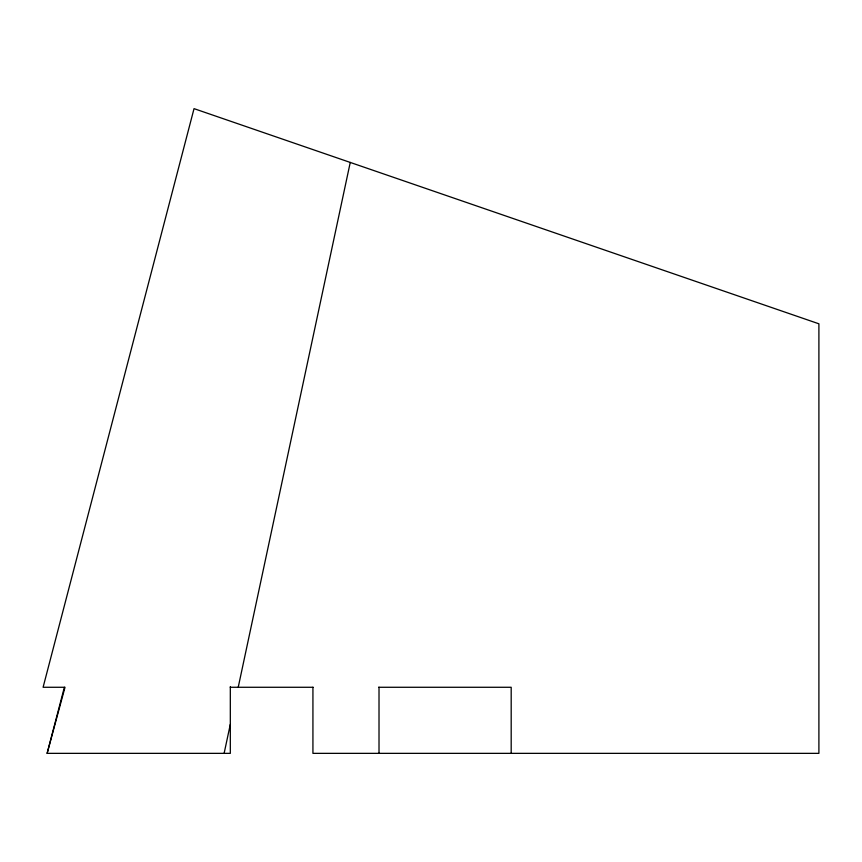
<?xml version="1.0" encoding="UTF-8"?>
<svg xmlns="http://www.w3.org/2000/svg" width="862" height="862" viewBox="0 0 862 862"><rect width="100%" height="100%" fill="white"/><g stroke="black" fill="none" stroke-linecap="round" stroke-linejoin="round"><path stroke-width="1.29" d="M224.12 753.356L230.316 724.339M238.224 687.273L350.252 162.433M230.316 686.669L230.316 753.356L47.13 753.356L64.37 687.273M47.13 753.356L65.016 687.273L43.1 687.273L194.036 108.644L818.9 323.8L818.9 753.356L312.928 753.356L312.928 687.273M230.316 687.273L313.089 687.273M378.569 687.273L511.188 687.273L511.188 753.356M379.011 687.273L379.011 753.356"/></g></svg>
